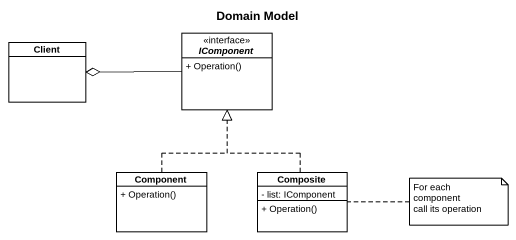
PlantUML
@startuml
title Domain Model
hide circle
hide empty members
skinparam classAttributeIconSize 0
class Client
interface IComponent {
  + Operation()
}
class "Component" as Component_ {
  + Operation()
}
class Composite {
  - list: IComponent
  + Operation()
}
IComponent -left-o Client
Component_ .up.|> IComponent
Composite .up.|> IComponent
note right of Composite
  For each component
  call its operation
end note
@enduml
